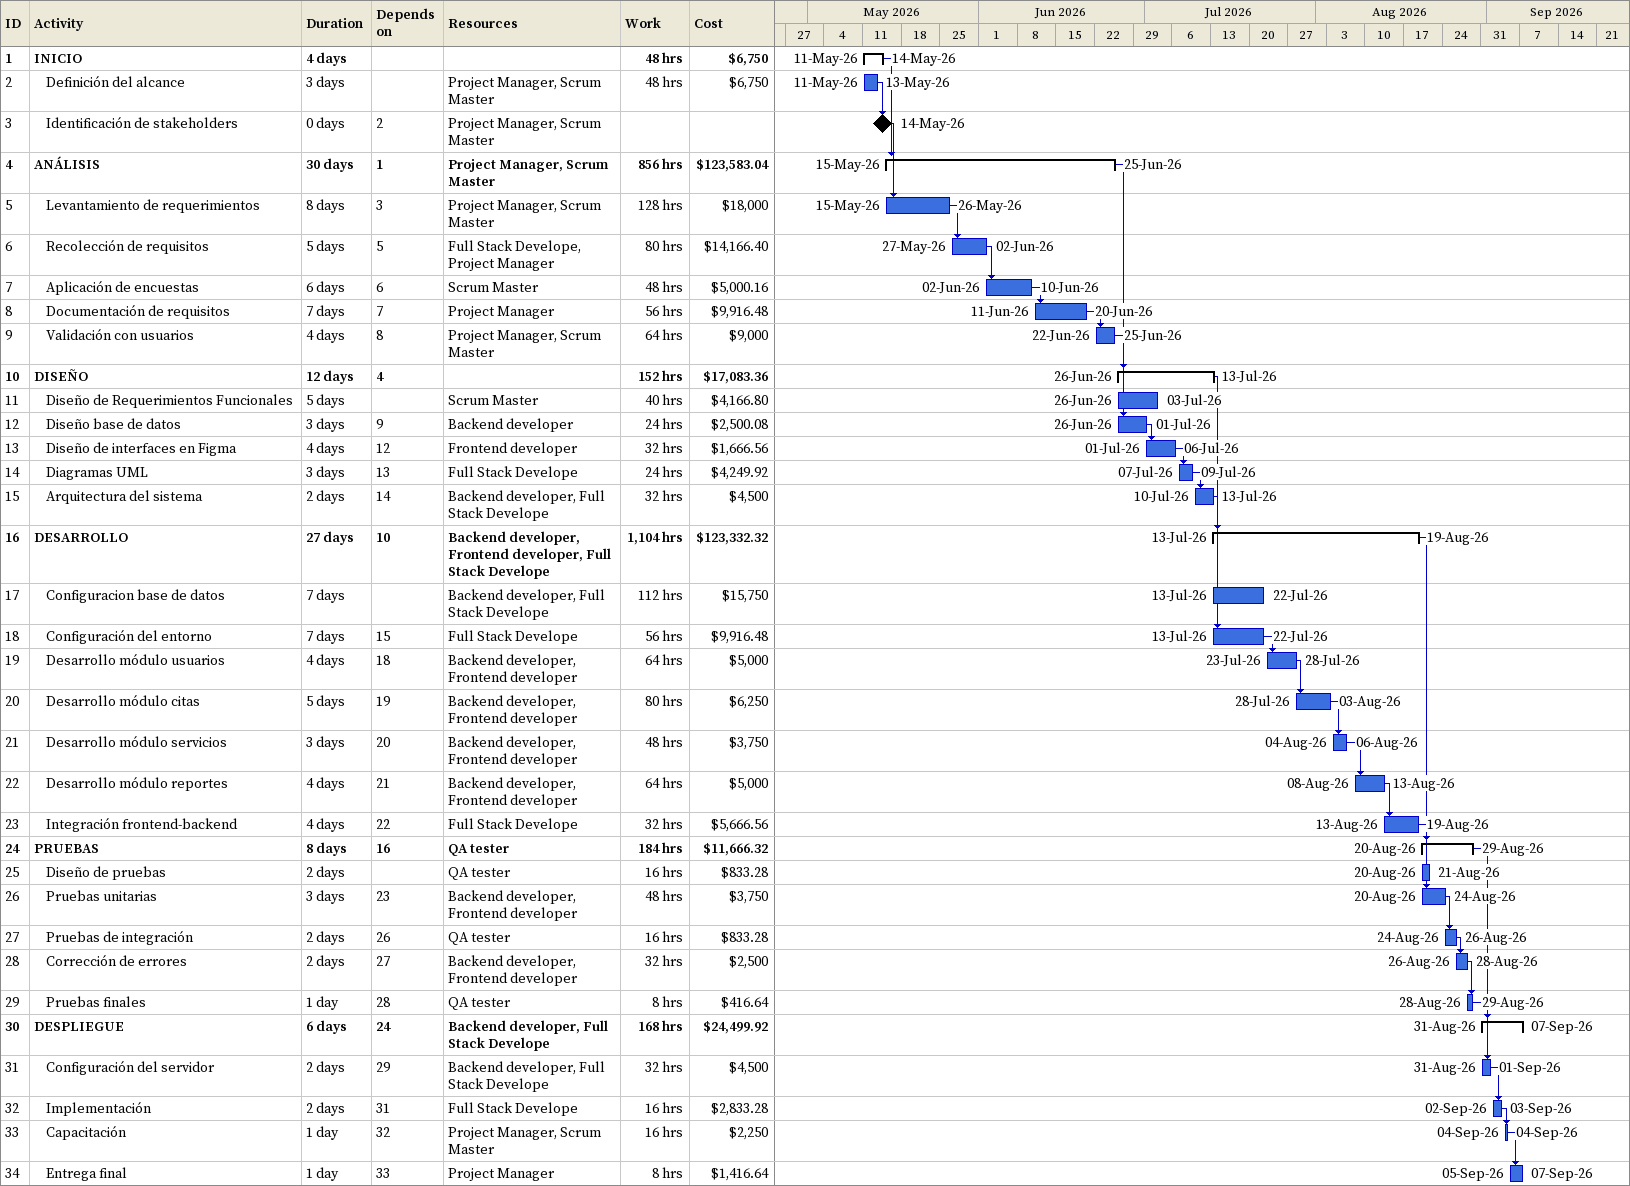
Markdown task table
| ID | Level | Task | Duration | Start | Finish | Predecessors | Resources | Work (h) | Cost ($) |
|---|---|---|---|---|---|---|---|---|---|
| 1 | 1 | **INICIO** | 4d | 2026-05-11 | 2026-05-14 |  |  | 48 | 6750 |
| 2 | 2 | Definición del alcance | 3d | 2026-05-11 | 2026-05-13 |  | Project Manager, Scrum Master | 48 | 6750 |
| 3 | 2 | Identificación de stakeholders | 0d | 2026-05-14 | 2026-05-14 | 2 | Project Manager, Scrum Master |  |  |
| 4 | 1 | **ANÁLISIS** | 30d | 2026-05-15 | 2026-06-25 | 1 | Project Manager, Scrum Master | 856 | 123583.04 |
| 5 | 2 | Levantamiento de requerimientos | 8d | 2026-05-15 | 2026-05-26 | 3 | Project Manager, Scrum Master | 128 | 18000 |
| 6 | 2 | Recolección de requisitos | 5d | 2026-05-27 | 2026-06-02 | 5 | Full Stack Develope, Project Manager | 80 | 14166.40 |
| 7 | 2 | Aplicación de encuestas | 6d | 2026-06-02 | 2026-06-10 | 6 | Scrum Master | 48 | 5000.16 |
| 8 | 2 | Documentación de requisitos | 7d | 2026-06-11 | 2026-06-20 | 7 | Project Manager | 56 | 9916.48 |
| 9 | 2 | Validación con usuarios | 4d | 2026-06-22 | 2026-06-25 | 8 | Project Manager, Scrum Master | 64 | 9000 |
| 10 | 1 | **DISEÑO** | 12d | 2026-06-26 | 2026-07-13 | 4 |  | 152 | 17083.36 |
| 11 | 2 | Diseño de Requerimientos Funcionales | 5d | 2026-06-26 | 2026-07-03 |  | Scrum Master | 40 | 4166.80 |
| 12 | 2 | Diseño base de datos | 3d | 2026-06-26 | 2026-07-01 | 9 | Backend developer | 24 | 2500.08 |
| 13 | 2 | Diseño de interfaces en Figma | 4d | 2026-07-01 | 2026-07-06 | 12 | Frontend developer | 32 | 1666.56 |
| 14 | 2 | Diagramas UML | 3d | 2026-07-07 | 2026-07-09 | 13 | Full Stack Develope | 24 | 4249.92 |
| 15 | 2 | Arquitectura del sistema | 2d | 2026-07-10 | 2026-07-13 | 14 | Backend developer, Full Stack Develope | 32 | 4500 |
| 16 | 1 | **DESARROLLO** | 27d | 2026-07-13 | 2026-08-19 | 10 | Backend developer, Frontend developer, Full Stack Develope | 1104 | 123332.32 |
| 17 | 2 | Configuracion base de datos | 7d | 2026-07-13 | 2026-07-22 |  | Backend developer, Full Stack Develope | 112 | 15750 |
| 18 | 2 | Configuración del entorno | 7d | 2026-07-13 | 2026-07-22 | 15 | Full Stack Develope | 56 | 9916.48 |
| 19 | 2 | Desarrollo módulo usuarios | 4d | 2026-07-23 | 2026-07-28 | 18 | Backend developer, Frontend developer | 64 | 5000 |
| 20 | 2 | Desarrollo módulo citas | 5d | 2026-07-28 | 2026-08-03 | 19 | Backend developer, Frontend developer | 80 | 6250 |
| 21 | 2 | Desarrollo módulo servicios | 3d | 2026-08-04 | 2026-08-06 | 20 | Backend developer, Frontend developer | 48 | 3750 |
| 22 | 2 | Desarrollo módulo reportes | 4d | 2026-08-08 | 2026-08-13 | 21 | Backend developer, Frontend developer | 64 | 5000 |
| 23 | 2 | Integración frontend-backend | 4d | 2026-08-13 | 2026-08-19 | 22 | Full Stack Develope | 32 | 5666.56 |
| 24 | 1 | **PRUEBAS** | 8d | 2026-08-20 | 2026-08-29 | 16 | QA tester | 184 | 11666.32 |
| 25 | 2 | Diseño de pruebas | 2d | 2026-08-20 | 2026-08-21 |  | QA tester | 16 | 833.28 |
| 26 | 2 | Pruebas unitarias | 3d | 2026-08-20 | 2026-08-24 | 23 | Backend developer, Frontend developer | 48 | 3750 |
| 27 | 2 | Pruebas de integración | 2d | 2026-08-24 | 2026-08-26 | 26 | QA tester | 16 | 833.28 |
| 28 | 2 | Corrección de errores | 2d | 2026-08-26 | 2026-08-28 | 27 | Backend developer, Frontend developer | 32 | 2500 |
| 29 | 2 | Pruebas finales | 1d | 2026-08-28 | 2026-08-29 | 28 | QA tester | 8 | 416.64 |
| 30 | 1 | **DESPLIEGUE** | 6d | 2026-08-31 | 2026-09-07 | 24 | Backend developer, Full Stack Develope | 168 | 24499.92 |
| 31 | 2 | Configuración del servidor | 2d | 2026-08-31 | 2026-09-01 | 29 | Backend developer, Full Stack Develope | 32 | 4500 |
| 32 | 2 | Implementación | 2d | 2026-09-02 | 2026-09-03 | 31 | Full Stack Develope | 16 | 2833.28 |
| 33 | 2 | Capacitación | 1d | 2026-09-04 | 2026-09-04 | 32 | Project Manager, Scrum Master | 16 | 2250 |
| 34 | 2 | Entrega final | 1d | 2026-09-05 | 2026-09-07 | 33 | Project Manager | 8 | 1416.64 |
